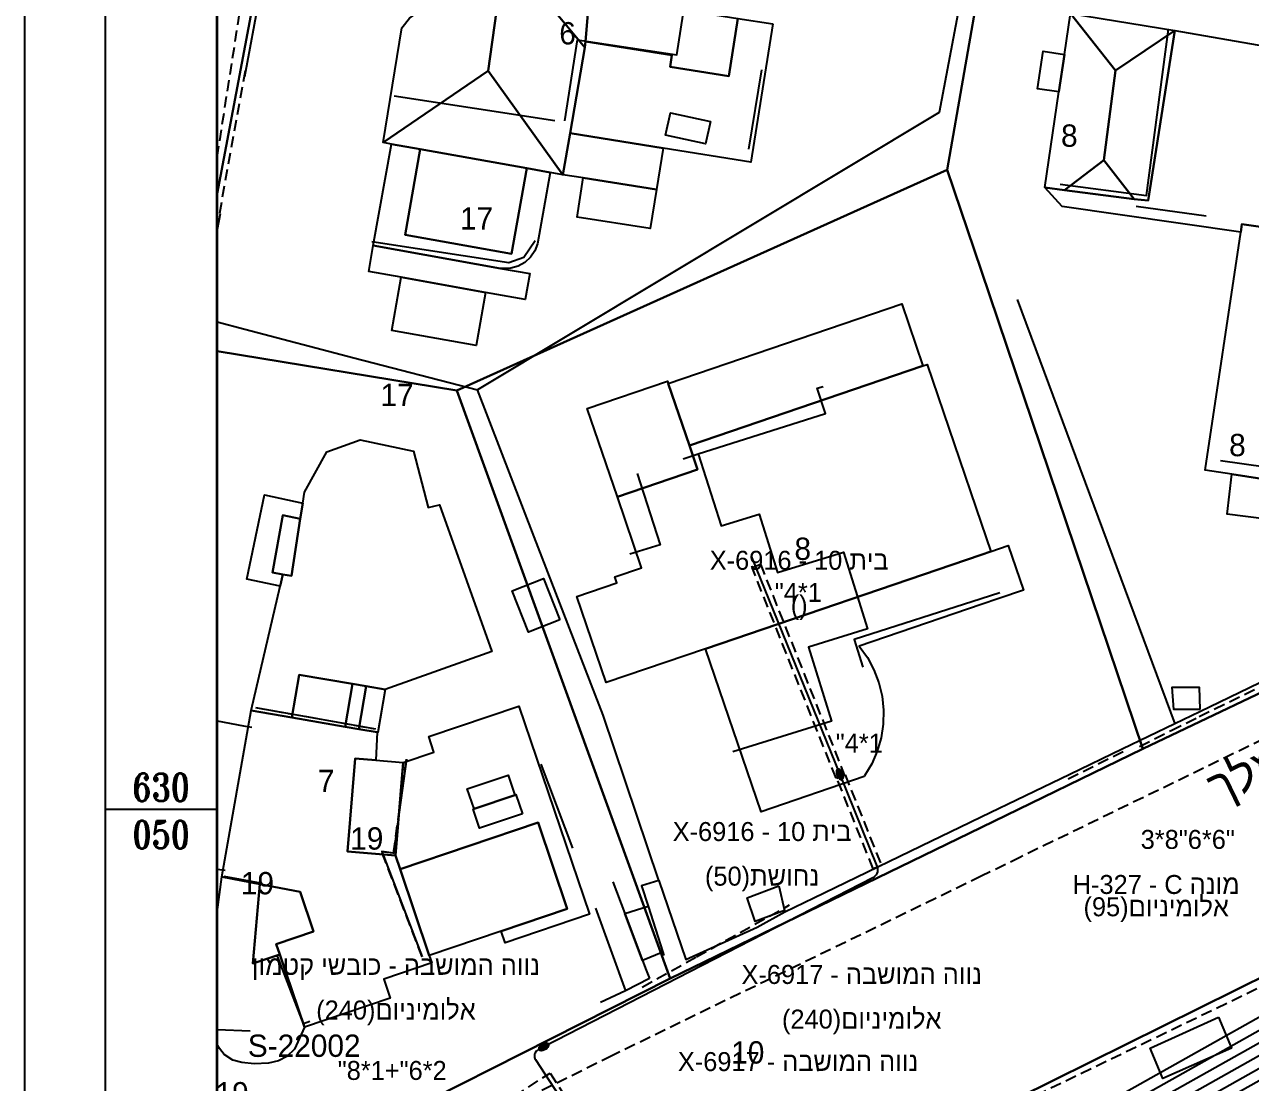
# Model space of a CAD drawing. Header units: metres. Extents: x 220080 to 220677, y 629869 to 630193.
# Drawn here: x 220288.2 to 220343.2, y 630037.8 to 630085.2 of the extents above; entities that cross this region are included whole.
import ezdxf
from ezdxf.enums import TextEntityAlignment as Align

# ---------------------------------------------------------------- set-up
doc = ezdxf.new("R2010")
doc.units = ezdxf.units.M
doc.header["$LTSCALE"] = 0.5
doc.header["$MEASUREMENT"] = 0
doc.linetypes.add('DASH15', pattern=[1.5, 1, -0.5])
for name, color, linetype in [('1201', 251, 'Continuous'), ('1202', 255, 'Continuous'), ('1204', 7, 'Continuous'), ('1601', 30, 'LANDBORDER'), ('1602', 40, 'Continuous'), ('1603', 40, 'Continuous'), ('2200', 252, 'Continuous'), ('2202', 255, 'Continuous'), ('2203', 7, 'Continuous'), ('2205', 252, 'Continuous'), ('2206', 252, 'Continuous'), ('2207', 252, 'Continuous'), ('2211', 252, 'Continuous'), ('2219', 8, 'DASH15'), ('2402', 255, 'Continuous'), ('2404', 252, 'DASH15'), ('2408', 252, 'DASH15'), ('2412', 252, 'Continuous'), ('2421', 252, 'Continuous'), ('2601', 252, 'Continuous'), ('2602', 252, 'Continuous'), ('2604', 252, 'Continuous'), ('2619', 8, 'Continuous'), ('6081', 1, 'CABLEUNDEXIST03'), ('6091', 3, 'CABLEUNDEXIST03'), ('6151', 6, 'CABLEUNDEXIST03'), ('6241H', 7, 'Continuous'), ('6701', 7, 'DASH15'), ('6730', 7, 'Continuous'), ('6815', 255, 'Continuous'), ('6910', 210, 'Continuous'), ('6911', 3, 'Continuous'), ('6912', 22, 'Continuous'), ('6916', 7, 'Continuous'), ('6972', 254, 'Continuous'), ('9100', 7, 'Continuous')]:
    doc.layers.add(name, color=color, linetype=linetype)
doc.layers.get('2206').off()
doc.styles.add('coord', font='romant', dxfattribs={"width": 0.8})
doc.styles.add('HEBTXT', font='HEBTXT')
doc.linetypes.add('CABLEUNDEXIST03', pattern='A,3.5,[222,elecad.shx,S=0.01,R=0,X=0,Y=0],1.5', length=5)
doc.linetypes.add('LANDBORDER', pattern='A,6.25,[208,elecad.shx,S=0.02,R=0,X=-0.6,Y=0],12.5,[208,elecad.shx,S=0.02,R=180,X=0.6,Y=0],6.25', length=25)

# ---------------------------------------------------------------- blocks, each defined once
blk = doc.blocks.new('6241H')
at = {"color": 0}
blk.add_lwpolyline([(-2, -1.2), (2, -1.2), (2, 1.2), (-2, 1.2)], close=True, dxfattribs=at)
at = {"color": 0, "linetype": 'ByBlock', "style": 'HEBTXT'}
blk.add_text('ח', height=0.9, dxfattribs=at).set_placement((0.23, -0.3), align=Align.RIGHT)
blk.add_attdef('PIL_NAME', (2.42, 1.83), '', height=1.7, dxfattribs=at)
at = {"color": 0, "linetype": 'ByBlock', "style": 'HEBTXT', "flags": 1}
for tag, p in [('TYPE', (2.43, -0.5)), ('MAP_TYPE', (2.42, -2.56))]:
    blk.add_attdef(tag, p, '', height=1.7, dxfattribs=at)
blk = doc.blocks.new('2206')
at = {"color": 0}
for p, q in [((0, -7.5), (0, 7.5)), ((-7.5, 0), (7.5, 0))]:
    blk.add_line(p, q, dxfattribs=at)
blk.add_circle((0, 0), 7.5, dxfattribs=at)
at = {"color": 0, "style": 'HEBTXT'}
for tag, p in [('NUM-FLOORS', (-0.93, 2.1)), ('NUM-BUSNS-CUR', (-0.9, -4.02))]:
    blk.add_attdef(tag, text='', height=2, dxfattribs=at).set_placement(p, align=Align.RIGHT)
for tag, p in [('NUM-ENTR', (0.83, 2.1)), ('NUM-APTS-CUR', (0.83, -4.02))]:
    blk.add_attdef(tag, p, '', height=2, dxfattribs=at)
blk.add_attdef('BLDG_TYPE', text='', height=2, dxfattribs=at).set_placement((0, -22.5), align=Align.CENTER)
at = {"layer": '2202', "style": 'HEBTXT'}
blk.add_attdef('BLDG_CH', text='', height=2, dxfattribs=at).set_placement((0, -25), align=Align.CENTER)
at = {"layer": '2203', "style": 'HEBTXT'}
for tag, p in [('BLDG_NUM', (0, -17.5)), ('BLDG_LETTER', (0, -20))]:
    blk.add_attdef(tag, text='', height=2, dxfattribs=at).set_placement(p, align=Align.CENTER)
at = {"layer": '9100', "style": 'HEBTXT'}
for tag, p in [('CITY_CODE', (0, -12.5)), ('STREET_CODE', (0, -15)), ('STRT_TYPE', (0, -27.5)), ('STREET_CODE_2', (0, -30)), ('BLDG_NUM_2', (0, -32.5)), ('BLDG_LETTER_2', (0, -35))]:
    blk.add_attdef(tag, text='', height=2, dxfattribs=at).set_placement(p, align=Align.CENTER)
blk = doc.blocks.new('6916')
at = {"color": 0, "style": 'HEBTXT'}
for tag, p in [('HTCH', (0.01, 3.53)), ('PIPE', (0.05, 1.33))]:
    blk.add_attdef(tag, text='', height=1.7, dxfattribs=at).set_placement(p, align=Align.MIDDLE_CENTER)
blk = doc.blocks.new('2402')
at = {"color": 0, "style": 'HEBTXT'}
blk.add_attdef('STREET_NAME', text='', height=3, dxfattribs=at).set_placement((0, 1), align=Align.CENTER)
at = {"layer": '2421', "style": 'HEBTXT'}
blk.add_attdef('STREET_CODE', text='', height=2, dxfattribs=at).set_placement((0, -3), align=Align.CENTER)
blk = doc.blocks.new('6910')
at = {"color": 0, "style": 'HEBTXT', "flags": 1}
blk.add_attdef('CODE', (-2.92, 6.4), '', height=1.7, dxfattribs=at)
at = {"color": 0, "style": 'HEBTXT'}
for tag, p in [('PATH', (0.17, 4.71)), ('HTCH', (0.17, 2.71))]:
    blk.add_attdef(tag, text='', height=1.7, dxfattribs=at).set_placement(p, align=Align.MIDDLE_CENTER)
blk = doc.blocks.new('6912')
at = {"color": 0, "style": 'HEBTXT', "flags": 1}
blk.add_attdef('CODE', (-2.92, 6.4), '', height=1.7, dxfattribs=at)
at = {"color": 0, "style": 'HEBTXT'}
for tag, p in [('PATH', (0.17, 4.71)), ('HTCH', (0.17, 2.71))]:
    blk.add_attdef(tag, text='', height=1.7, dxfattribs=at).set_placement(p, align=Align.MIDDLE_CENTER)
blk = doc.blocks.new('6972')
at = {"color": 0, "style": 'HEBTXT'}
blk.add_attdef('NAME', (0.31, 0.33), '', height=2, dxfattribs=at)
blk = doc.blocks.new('6911')
at = {"color": 0, "style": 'HEBTXT', "flags": 1}
blk.add_attdef('CODE', (-2.92, 6.4), '', height=1.7, dxfattribs=at)
at = {"color": 0, "style": 'HEBTXT'}
for tag, p in [('PATH', (0.17, 4.71)), ('HTCH', (0.17, 2.71))]:
    blk.add_attdef(tag, text='', height=1.7, dxfattribs=at).set_placement(p, align=Align.MIDDLE_CENTER)
blk = doc.blocks.new('*X24')
at = {"color": 0}
for p, q in [((-1.5, 0.06), (1.5, 0.06)), ((-1.5, 0), (1.5, 0)), ((-1.48, 0.12), (1.48, 0.12)), ((-1.45, 0.19), (1.45, 0.19)), ((-1.41, 0.25), (1.41, 0.25)), ((-1.36, 0.31), (1.36, 0.31)), ((-1.29, 0.38), (1.29, 0.38)), ((-1.21, 0.44), (1.21, 0.44)), ((-1.12, 0.5), (1.12, 0.5)), ((-0.99, 0.56), (0.99, 0.56)), ((-0.84, 0.62), (0.84, 0.62)), ((-0.61, 0.69), (0.61, 0.69)), ((-1.5, -0.06), (1.5, -0.06)), ((-1.48, -0.12), (1.48, -0.12)), ((-1.45, -0.19), (1.45, -0.19)), ((-1.41, -0.25), (1.41, -0.25)), ((-1.36, -0.31), (1.36, -0.31)), ((-1.29, -0.38), (1.29, -0.38)), ((-1.21, -0.44), (1.21, -0.44)), ((-1.12, -0.5), (1.12, -0.5)), ((-0.99, -0.56), (0.99, -0.56)), ((-0.84, -0.62), (0.84, -0.62)), ((-0.61, -0.69), (0.61, -0.69))]:
    blk.add_line(p, q, dxfattribs=at)
blk = doc.blocks.new('6730')
at = {"color": 0}
blk.add_lwpolyline([(0.51, 0.01, 0.174705), (0.48, 0.09, 0.104203), (0.36, 0.18, 0.064948), (0.21, 0.24, 0.051099), (0.01, 0.26, 0.051099), (-0.19, 0.24, 0.064948), (-0.35, 0.18, 0.104203), (-0.46, 0.09, 0.174705), (-0.49, 0.01, 0.174705), (-0.46, -0.08, 0.104203), (-0.35, -0.17, 0.064948), (-0.19, -0.22, 0.051099), (0.01, -0.24, 0.051099), (0.21, -0.22, 0.064948), (0.36, -0.17, 0.104203), (0.48, -0.08, 0.174705)], format="xyb", close=True, dxfattribs=at)
at = {"color": 0, "xscale": 0.3335, "yscale": 0.3335, "zscale": 0.3335}
blk.add_blockref('*X24', (0.01, 0.01), dxfattribs=at)
at = {"color": 0, "style": 'HEBTXT'}
for tag, p in [('MUFA_NUM', (1.8, 0.6)), ('COMMENT1', (1.8, -2.73))]:
    blk.add_attdef(tag, p, '', height=2, dxfattribs=at)
at = {"color": 0, "style": 'HEBTXT', "flags": 1}
for tag, p in [('TYPE', (1.81, -6.03)), ('MAP_TYPE', (1.81, -9.04))]:
    blk.add_attdef(tag, p, '', height=2, dxfattribs=at)
blk = doc.blocks.new('1603')
at = {"color": 0, "style": 'HEBTXT'}
blk.add_attdef('PARCEL_NUM', text='', height=2, dxfattribs=at).set_placement((0, 1), align=Align.CENTER)
at = {"color": 0, "style": 'HEBTXT', "flags": 1}
blk.add_attdef('LOT_NUM', text='', height=2, dxfattribs=at).set_placement((0, -2.5), align=Align.CENTER)

msp = doc.modelspace()

# ---------------------------------------------------------------- linework, layer by layer
at = {"layer": '1201'}
msp.add_line((220296.862, 630050), (220291.862, 630050), dxfattribs=at)
at = {"layer": '1202', "flags": 128}
for points in [[(220291.862, 629875.389), (220291.862, 630109.132), (220510.161, 630109.132), (220510.161, 629875.389)], [(220296.862, 629880.389), (220296.862, 630104.132), (220505.161, 630104.132), (220505.161, 629880.389)]]:
    msp.add_lwpolyline(points, close=True, dxfattribs=at)
at = {"layer": '1204'}
msp.add_lwpolyline([(220288.239, 629869.326), (220669.23, 629869.326), (220669.23, 630181.278), (220288.239, 630181.278)], close=True, dxfattribs=at)
at = {"layer": '1601'}
for points in [[(220301.651, 630102.957), (220300.781, 630098.36), (220296.87, 630077.6)], [(220296.87, 630077.6), (220300.781, 630098.36), (220301.651, 630102.957)]]:
    msp.add_lwpolyline(points, dxfattribs=at)
at = {"layer": '1602'}
for points in [[(220301.651, 630102.957), (220300.781, 630098.36), (220296.87, 630077.6)], [(220296.87, 630077.6), (220300.781, 630098.36), (220320.182, 630095.074), (220331.108, 630093.062)], [(220331.108, 630087.415), (220329.585, 630078.684), (220307.606, 630068.793), (220296.87, 630070.556)], [(220331.108, 630074.173), (220329.585, 630078.684), (220331.108, 630087.415)], [(220331.108, 630049.203), (220317.167, 630042.43), (220307.606, 630068.793), (220329.585, 630078.684), (220331.108, 630074.173)], [(220296.87, 630070.556), (220307.606, 630068.793), (220317.167, 630042.43), (220299.854, 630033.673), (220296.87, 630032.768)], [(220296.87, 630032.768), (220299.854, 630033.673), (220317.167, 630042.43), (220331.108, 630049.203)]]:
    msp.add_lwpolyline(points, dxfattribs=at)
at = {"layer": '1602', "linetype": 'Continuous'}
for points in [[(220331.108, 630049.203), (220338.351, 630052.722), (220354.276, 630060.309), (220391.271, 630077.976), (220415.709, 630089.959), (220435.103, 630099.206), (220438.35, 630088.39), (220424.46, 630081.68), (220421.565, 630080.294), (220406.46, 630072.427), (220404.157, 630071.235), (220380.771, 630059.889), (220356.323, 630047.993), (220355.925, 630047.12), (220352.443, 630022.154), (220348.696, 630023.321), (220351.599, 630042.351), (220352.27, 630046.744), (220331.108, 630036.257)], [(220358.727, 630088.365), (220354.276, 630060.309), (220338.351, 630052.722), (220331.108, 630074.173)], [(220331.108, 630074.173), (220338.351, 630052.722)], [(220338.351, 630052.722), (220331.108, 630049.203)], [(220331.108, 630036.257), (220352.27, 630046.744), (220351.599, 630042.351), (220331.108, 630030.847)]]:
    msp.add_lwpolyline(points, dxfattribs=at)
at = {"layer": '2200'}
for points in [[(220321.765, 630085.217), (220320.781, 630079.026), (220316.855, 630079.651), (220316.558, 630077.792), (220316.279, 630076.042), (220312.997, 630076.563), (220313.275, 630078.314), (220312.362, 630078.459), (220311.794, 630078.56), (220311.223, 630075.367), (220311.104, 630075.046), (220310.914, 630074.761), (220310.663, 630074.529), (220310.365, 630074.36), (220310.036, 630074.265), (220309.694, 630074.248), (220309.572, 630074.262), (220310.876, 630074.029), (220310.669, 630072.87), (220308.898, 630073.186), (220308.471, 630070.798), (220304.696, 630071.473), (220305.122, 630073.861), (220303.663, 630074.121), (220303.87, 630075.281), (220304.683, 630079.831), (220304.31, 630079.897), (220305.144, 630085.05), (220305.485, 630085.473)], [(220331.108, 630059.194), (220325.647, 630057.331), (220326.009, 630056.822), (220326.302, 630056.271), (220326.522, 630055.687), (220326.667, 630055.08), (220326.732, 630054.459), (220326.717, 630053.835), (220326.623, 630053.218), (220326.451, 630052.618), (220326.203, 630052.045), (220325.885, 630051.508), (220325.865, 630051.479), (220321.248, 630049.904), (220318.755, 630057.211), (220314.303, 630055.692), (220312.985, 630059.554), (220314.785, 630060.168), (220314.696, 630060.43), (220315.894, 630060.839), (220314.809, 630064.016), (220313.454, 630067.986), (220317.048, 630069.212), (220317.084, 630069.106), (220327.55, 630072.677), (220328.499, 630069.895), (220328.681, 630069.956), (220331.108, 630062.844)], [(220296.87, 630045.403), (220297.076, 630046.983), (220298.391, 630054.439), (220299.693, 630060.015), (220298.196, 630060.335), (220299, 630064.106), (220300.708, 630063.742), (220300.784, 630064.232), (220301.78, 630066.038), (220303.281, 630066.574), (220305.668, 630066.062), (220306.331, 630063.535), (220306.835, 630063.658), (220309.178, 630057.088), (220304.4, 630055.384), (220304.07, 630053.464), (220304.046, 630053.468), (220303.976, 630052.212), (220305.202, 630052.113), (220306.588, 630052.581), (220306.353, 630053.275), (220310.395, 630054.643), (220313.552, 630045.312), (220309.774, 630044.034), (220309.599, 630044.553), (220306.378, 630043.464), (220306.491, 630043.13), (220304.337, 630042.402), (220304.626, 630041.547), (220300.783, 630040.247), (220300.343, 630039.265), (220299.992, 630038.932), (220299.616, 630038.736), (220299.167, 630038.632), (220298.526, 630038.603), (220297.978, 630038.665), (220297.568, 630038.771), (220297.186, 630039.023), (220296.97, 630039.29), (220296.87, 630039.456)]]:
    msp.add_lwpolyline(points, dxfattribs=at)
at = {"layer": '2200', "linetype": 'Continuous'}
for points in [[(220345.773, 630062.778), (220342.128, 630063.249), (220342.341, 630065.031), (220341.144, 630065.218), (220342.738, 630075.887), (220334.741, 630077.028), (220333.965, 630077.882), (220334.592, 630082.171), (220333.637, 630082.31), (220333.883, 630083.994), (220334.838, 630083.854), (220335.105, 630085.689), (220339.788, 630084.923), (220347.935, 630083.511)], [(220331.108, 630062.844), (220331.542, 630061.574), (220332.319, 630061.84), (220333.002, 630059.841), (220331.901, 630059.465), (220331.108, 630059.194)]]:
    msp.add_lwpolyline(points, dxfattribs=at)
at = {"layer": '2205'}
for p, q in [((220320.694, 630079.605), (220321.276, 630083.167)), ((220312, 630080.867), (220304.802, 630081.983)), ((220298.583, 630054.579), (220303.973, 630053.615)), ((220312.81, 630048.277), (220311.392, 630052.044)), ((220298.812, 630046.705), (220297.181, 630046.997))]:
    msp.add_line(p, q, dxfattribs=at)
at = {"layer": '2205', "linetype": 'Continuous'}
msp.add_line((220341.187, 630076.602), (220338.047, 630077.028), dxfattribs=at)
at = {"layer": '2205'}
for points in [[(220309.01, 630083.119), (220304.31, 630079.897), (220305.144, 630085.05), (220305.485, 630085.473), (220309.764, 630088.482)], [(220313.355, 630084.164), (220312.685, 630080.314), (220312.362, 630078.459), (220309.01, 630083.119), (220309.764, 630088.482)], [(220313.656, 630087.833), (220313.377, 630084.432), (220313.355, 630084.164), (220309.764, 630088.482)], [(220316.413, 630088.232), (220316.321, 630087.65), (220316.078, 630086.122), (220320.21, 630085.465), (220319.798, 630082.872), (220317.165, 630083.29), (220317.249, 630083.816), (220313.377, 630084.432), (220313.656, 630087.833), (220313.796, 630088.672)], [(220316.413, 630088.232), (220316.321, 630087.65), (220316.078, 630086.122), (220320.21, 630085.465), (220319.798, 630082.872), (220317.165, 630083.29), (220317.249, 630083.816), (220313.377, 630084.432), (220313.656, 630087.833), (220313.796, 630088.672)], [(220321.765, 630085.217), (220320.781, 630079.026), (220316.854, 630079.651), (220312.685, 630080.314), (220313.355, 630084.164), (220313.377, 630084.432), (220317.249, 630083.816), (220317.165, 630083.29), (220319.798, 630082.872), (220320.21, 630085.465)], [(220321.765, 630085.217), (220320.781, 630079.026), (220316.854, 630079.651), (220312.685, 630080.314), (220313.355, 630084.164), (220313.377, 630084.432), (220317.249, 630083.816), (220317.165, 630083.29), (220319.798, 630082.872), (220320.21, 630085.465)], [(220312.362, 630078.459), (220311.794, 630078.56), (220310.753, 630078.746), (220305.976, 630079.6), (220304.683, 630079.831), (220304.31, 630079.897), (220309.01, 630083.119)], [(220318.978, 630080.841), (220318.759, 630079.837), (220316.963, 630080.228), (220317.181, 630081.232)], [(220318.978, 630080.841), (220318.759, 630079.837), (220316.963, 630080.228), (220317.181, 630081.232)], [(220316.854, 630079.651), (220316.558, 630077.792), (220313.275, 630078.313), (220312.362, 630078.459), (220312.685, 630080.314)], [(220316.854, 630079.651), (220316.558, 630077.792), (220313.275, 630078.313), (220312.362, 630078.459), (220312.685, 630080.314)], [(220305.976, 630079.6), (220305.291, 630075.767), (220310.068, 630074.914), (220310.753, 630078.746), (220311.794, 630078.56), (220311.223, 630075.367), (220311.104, 630075.046), (220310.914, 630074.761), (220310.663, 630074.529), (220310.365, 630074.36), (220310.036, 630074.265), (220309.694, 630074.248), (220309.572, 630074.262), (220303.87, 630075.28), (220304.683, 630079.831)], [(220305.976, 630079.6), (220305.291, 630075.767), (220310.068, 630074.914), (220310.753, 630078.746), (220311.794, 630078.56), (220311.223, 630075.367), (220311.104, 630075.046), (220310.914, 630074.761), (220310.663, 630074.529), (220310.365, 630074.36), (220310.036, 630074.265), (220309.694, 630074.248), (220309.572, 630074.262), (220303.87, 630075.28), (220304.683, 630079.831)], [(220310.753, 630078.746), (220310.068, 630074.914), (220305.291, 630075.767), (220305.976, 630079.6)], [(220310.753, 630078.746), (220310.068, 630074.914), (220305.291, 630075.767), (220305.976, 630079.6)], [(220316.558, 630077.792), (220316.279, 630076.041), (220312.997, 630076.563), (220313.275, 630078.313)], [(220316.558, 630077.792), (220316.279, 630076.041), (220312.997, 630076.563), (220313.275, 630078.313)], [(220309.572, 630074.262), (220310.876, 630074.029), (220310.669, 630072.869), (220308.898, 630073.186), (220305.122, 630073.86), (220303.663, 630074.121), (220303.87, 630075.28)], [(220309.572, 630074.262), (220310.876, 630074.029), (220310.669, 630072.869), (220308.898, 630073.186), (220305.122, 630073.86), (220303.663, 630074.121), (220303.87, 630075.28)], [(220308.898, 630073.186), (220308.471, 630070.798), (220304.696, 630071.473), (220305.122, 630073.86)], [(220308.898, 630073.186), (220308.471, 630070.798), (220304.696, 630071.473), (220305.122, 630073.86)], [(220328.499, 630069.895), (220318.034, 630066.323), (220317.084, 630069.106), (220327.55, 630072.677)], [(220328.499, 630069.895), (220318.034, 630066.323), (220317.084, 630069.106), (220327.55, 630072.677)], [(220317.084, 630069.106), (220318.034, 630066.323), (220318.402, 630065.242), (220314.809, 630064.016), (220313.454, 630067.985), (220317.048, 630069.212)], [(220317.084, 630069.106), (220318.034, 630066.323), (220318.402, 630065.242), (220314.809, 630064.016), (220313.454, 630067.985), (220317.048, 630069.212)], [(220304.4, 630055.384), (220303.544, 630055.531), (220302.941, 630055.635), (220300.552, 630056.045), (220300.222, 630054.125), (220298.391, 630054.439), (220299.693, 630060.015), (220299.814, 630060.534), (220300.204, 630060.477), (220300.598, 630063.029), (220300.708, 630063.742), (220300.784, 630064.232), (220301.78, 630066.038), (220303.281, 630066.574), (220305.668, 630066.062), (220306.331, 630063.535), (220306.835, 630063.658), (220309.178, 630057.088)], [(220304.4, 630055.384), (220303.544, 630055.531), (220302.941, 630055.635), (220300.552, 630056.045), (220300.222, 630054.125), (220298.391, 630054.439), (220299.693, 630060.015), (220299.814, 630060.534), (220300.204, 630060.477), (220300.598, 630063.029), (220300.708, 630063.742), (220300.784, 630064.232), (220301.78, 630066.038), (220303.281, 630066.574), (220305.668, 630066.062), (220306.331, 630063.535), (220306.835, 630063.658), (220309.178, 630057.088)], [(220299.693, 630060.015), (220298.196, 630060.335), (220299, 630064.106), (220300.708, 630063.742), (220300.598, 630063.029), (220299.81, 630063.201), (220299.356, 630060.632), (220299.814, 630060.534)], [(220299.693, 630060.015), (220298.196, 630060.335), (220299, 630064.106), (220300.708, 630063.742), (220300.598, 630063.029), (220299.81, 630063.201), (220299.356, 630060.632), (220299.814, 630060.534)], [(220299.814, 630060.534), (220299.356, 630060.632), (220299.81, 630063.201), (220300.598, 630063.029), (220300.204, 630060.477)], [(220299.814, 630060.534), (220299.356, 630060.632), (220299.81, 630063.201), (220300.598, 630063.029), (220300.204, 630060.477)], [(220302.941, 630055.635), (220302.611, 630053.714), (220300.222, 630054.125), (220300.552, 630056.045)], [(220303.544, 630055.531), (220303.214, 630053.611), (220302.611, 630053.714), (220302.941, 630055.635)], [(220304.4, 630055.384), (220304.07, 630053.463), (220304.046, 630053.468), (220303.214, 630053.611), (220303.544, 630055.531)], [(220300.222, 630054.125), (220302.611, 630053.714), (220303.214, 630053.611), (220304.046, 630053.468), (220303.976, 630052.212), (220303.056, 630052.287), (220302.718, 630048.116), (220304.863, 630047.942), (220305.068, 630047.336), (220306.378, 630043.464), (220306.491, 630043.13), (220304.337, 630042.402), (220304.626, 630041.547), (220300.783, 630040.247), (220299.678, 630043.512), (220299.523, 630043.972), (220301.192, 630044.537), (220300.593, 630046.309), (220298.781, 630046.656), (220297.076, 630046.983), (220298.391, 630054.439)], [(220300.222, 630054.125), (220302.611, 630053.714), (220303.214, 630053.611), (220304.046, 630053.468), (220303.976, 630052.212), (220303.056, 630052.287), (220302.718, 630048.116), (220304.863, 630047.942), (220305.068, 630047.336), (220306.378, 630043.464), (220306.491, 630043.13), (220304.337, 630042.402), (220304.626, 630041.547), (220300.783, 630040.247), (220299.678, 630043.512), (220299.523, 630043.972), (220301.192, 630044.537), (220300.593, 630046.309), (220298.781, 630046.656), (220297.076, 630046.983), (220298.391, 630054.439)], [(220310.395, 630054.643), (220313.552, 630045.312), (220309.774, 630044.034), (220309.599, 630044.553), (220312.559, 630045.554), (220311.249, 630049.426), (220305.068, 630047.336), (220304.863, 630047.942), (220305.202, 630052.113), (220306.587, 630052.581), (220306.353, 630053.275)], [(220310.395, 630054.643), (220313.552, 630045.312), (220309.774, 630044.034), (220309.599, 630044.553), (220312.559, 630045.554), (220311.249, 630049.426), (220305.068, 630047.336), (220304.863, 630047.942), (220305.202, 630052.113), (220306.587, 630052.581), (220306.353, 630053.275)], [(220303.976, 630052.212), (220305.202, 630052.113), (220304.863, 630047.942), (220302.718, 630048.116), (220303.056, 630052.287)], [(220303.976, 630052.212), (220305.202, 630052.113), (220304.863, 630047.942), (220302.718, 630048.116), (220303.056, 630052.287)], [(220310.211, 630050.654), (220308.382, 630050.035), (220308.079, 630050.928), (220309.908, 630051.547)], [(220310.547, 630049.817), (220308.633, 630049.17), (220308.345, 630050.023), (220308.382, 630050.035), (220310.211, 630050.654), (220310.258, 630050.67)], [(220309.599, 630044.553), (220306.378, 630043.464), (220305.068, 630047.336), (220311.249, 630049.426), (220312.559, 630045.554)], [(220299.678, 630043.512), (220298.47, 630043.104), (220298.781, 630046.656), (220300.593, 630046.309), (220301.192, 630044.537), (220299.523, 630043.972)], [(220299.678, 630043.512), (220298.47, 630043.104), (220298.781, 630046.656), (220300.593, 630046.309), (220301.192, 630044.537), (220299.523, 630043.972)]]:
    msp.add_lwpolyline(points, close=True, dxfattribs=at)
for points in [[(220312.448, 630080.873), (220313.014, 630084.506), (220317.47, 630083.832), (220317.833, 630086.139)], [(220311.127, 630075.499), (220310.61, 630074.749), (220309.935, 630074.514), (220303.804, 630075.456)], [(220331.108, 630061.426), (220318.755, 630057.211), (220314.303, 630055.691), (220312.985, 630059.554), (220314.785, 630060.168), (220314.696, 630060.43), (220315.893, 630060.838), (220314.809, 630064.016), (220318.402, 630065.242), (220318.034, 630066.323), (220328.499, 630069.895), (220328.681, 630069.956), (220331.108, 630062.843)], [(220331.108, 630061.426), (220318.755, 630057.211), (220314.303, 630055.691), (220312.985, 630059.554), (220314.785, 630060.168), (220314.696, 630060.43), (220315.893, 630060.838), (220314.809, 630064.016), (220318.402, 630065.242), (220318.034, 630066.323), (220328.499, 630069.895), (220328.681, 630069.956), (220331.108, 630062.843)], [(220318.429, 630065.941), (220324.127, 630067.759), (220323.766, 630068.889), (220324.025, 630068.972)], [(220317.748, 630065.723), (220318.429, 630065.941), (220319.463, 630062.721), (220321.164, 630063.249), (220321.978, 630060.627), (220324.942, 630061.547), (220326.009, 630058.108), (220323.365, 630057.287), (220324.396, 630053.965), (220319.974, 630052.592)], [(220315.692, 630065.066), (220316.719, 630061.867), (220315.359, 630061.446)], [(220331.108, 630059.194), (220325.647, 630057.331), (220326.009, 630056.822), (220326.302, 630056.271), (220326.522, 630055.687), (220326.666, 630055.08), (220326.732, 630054.459), (220326.717, 630053.835), (220326.623, 630053.218), (220326.451, 630052.618), (220326.203, 630052.045), (220325.885, 630051.508), (220325.865, 630051.479), (220321.248, 630049.904), (220318.755, 630057.211), (220331.108, 630061.426)], [(220331.108, 630059.194), (220325.647, 630057.331), (220326.009, 630056.822), (220326.302, 630056.271), (220326.522, 630055.687), (220326.666, 630055.08), (220326.732, 630054.459), (220326.717, 630053.835), (220326.623, 630053.218), (220326.451, 630052.618), (220326.203, 630052.045), (220325.885, 630051.508), (220325.865, 630051.479), (220321.248, 630049.904), (220318.755, 630057.211), (220331.108, 630061.426)], [(220331.108, 630059.448), (220325.417, 630057.625), (220325.811, 630056.39)], [(220305.355, 630052.268), (220304.775, 630048.054), (220304.245, 630048.127), (220306.06, 630043.398)], [(220296.87, 630045.403), (220297.076, 630046.983), (220298.781, 630046.656), (220298.47, 630043.104), (220299.678, 630043.512), (220300.783, 630040.247), (220300.343, 630039.265), (220299.992, 630038.932), (220299.616, 630038.736), (220299.167, 630038.632), (220298.526, 630038.603), (220297.978, 630038.665), (220297.568, 630038.771), (220297.186, 630039.023), (220296.97, 630039.29), (220296.87, 630039.456)], [(220296.87, 630045.403), (220297.076, 630046.983), (220298.781, 630046.656), (220298.47, 630043.104), (220299.678, 630043.512), (220300.783, 630040.247), (220300.343, 630039.265), (220299.992, 630038.932), (220299.616, 630038.736), (220299.167, 630038.632), (220298.526, 630038.603), (220297.978, 630038.665), (220297.568, 630038.771), (220297.186, 630039.023), (220296.97, 630039.29), (220296.87, 630039.456)], [(220301.024, 630040.507), (220300.739, 630040.394), (220299.571, 630043.433)]]:
    msp.add_lwpolyline(points, dxfattribs=at)
at = {"layer": '2205', "linetype": 'Continuous'}
for points in [[(220337.13, 630083.125), (220336.6, 630079.112), (220334.838, 630077.761), (220333.965, 630077.882), (220334.591, 630082.171), (220334.837, 630083.854), (220335.105, 630085.689)], [(220339.788, 630084.923), (220337.13, 630083.125), (220335.105, 630085.689)], [(220333.965, 630077.882), (220334.838, 630077.761), (220337.967, 630077.359), (220338.59, 630077.305), (220339.788, 630084.923), (220347.935, 630083.511), (220347.659, 630081.753), (220347.434, 630081.783), (220346.485, 630075.724), (220342.79, 630076.239), (220342.738, 630075.887), (220334.741, 630077.028)], [(220339.788, 630084.923), (220338.59, 630077.305), (220337.967, 630077.359), (220336.6, 630079.112), (220337.13, 630083.125)], [(220334.837, 630083.854), (220334.591, 630082.171), (220333.637, 630082.31), (220333.883, 630083.994)], [(220334.838, 630077.761), (220336.6, 630079.112), (220337.967, 630077.359)], [(220346.485, 630075.724), (220347.064, 630075.644), (220346.978, 630075.1), (220346.906, 630074.638), (220346.678, 630073.191), (220346.599, 630072.692), (220345.419, 630072.842), (220344.157, 630064.748), (220342.341, 630065.031), (220341.144, 630065.218), (220342.738, 630075.887), (220342.79, 630076.239)], [(220344.157, 630064.748), (220346.046, 630064.504), (220345.773, 630062.778), (220342.128, 630063.249), (220342.341, 630065.031)]]:
    msp.add_lwpolyline(points, close=True, dxfattribs=at)
for points in [[(220334.651, 630078.037), (220338.523, 630077.526), (220339.508, 630084.983)], [(220341.835, 630065.649), (220346.828, 630064.941), (220347.264, 630067.991), (220350.918, 630067.465)], [(220331.108, 630062.843), (220331.541, 630061.574)], [(220331.108, 630062.843), (220331.541, 630061.574)], [(220331.108, 630061.426), (220331.541, 630061.574), (220332.319, 630061.84), (220333.002, 630059.84), (220331.901, 630059.465), (220331.108, 630059.194)], [(220331.108, 630061.426), (220331.541, 630061.574), (220332.319, 630061.84), (220333.002, 630059.84), (220331.901, 630059.465), (220331.108, 630059.194)], [(220331.541, 630061.574), (220331.108, 630061.426)], [(220331.541, 630061.574), (220331.108, 630061.426)], [(220331.946, 630059.716), (220331.108, 630059.448)]]:
    msp.add_lwpolyline(points, dxfattribs=at)
at = {"layer": '2207'}
msp.add_lwpolyline([(220312.229, 630058.504), (220310.824, 630057.948), (220310.088, 630059.809), (220311.493, 630060.364)], close=True, dxfattribs=at)
at = {"layer": '2211', "linetype": 'Continuous'}
msp.add_lwpolyline([(220341.737, 630040.703), (220342.327, 630039.302), (220339.252, 630037.945), (220338.684, 630039.302)], close=True, dxfattribs=at)
at = {"layer": '2219'}
msp.add_line((220298.583, 630054.579), (220303.973, 630053.615), dxfattribs=at)
msp.add_lwpolyline([(220306.06, 630043.398), (220304.245, 630048.127), (220304.775, 630048.054), (220305.355, 630052.268)], dxfattribs=at)
at = {"layer": '2404'}
for points in [[(220296.87, 630079.243), (220298.266, 630088.158), (220301.016, 630101.849), (220301.2, 630102.957)], [(220331.108, 630047.013), (220314.555, 630038.963), (220301.937, 630032.691), (220298.51, 630031.304), (220297.938, 630031.167), (220297.458, 630031.113), (220296.87, 630031.058)]]:
    msp.add_lwpolyline(points, dxfattribs=at)
at = {"layer": '2404', "linetype": 'DASH15'}
for points in [[(220331.108, 630035.997), (220333.553, 630037.196), (220344.424, 630042.439), (220345.037, 630042.876), (220350.047, 630046.886), (220350.715, 630047.341), (220359.706, 630052.08), (220370.645, 630057.673), (220381.234, 630062.841), (220394.271, 630069.135), (220401.914, 630072.805), (220407.485, 630075.479), (220407.881, 630075.524), (220408.355, 630075.454), (220408.639, 630075.269), (220408.784, 630074.896), (220408.56, 630072.756)], [(220384.731, 630072.929), (220376.214, 630068.712), (220351.865, 630057.104), (220332.867, 630047.868), (220331.108, 630047.013)]]:
    msp.add_lwpolyline(points, dxfattribs=at)
at = {"layer": '2408', "linetype": 'DASH15'}
msp.add_line((220335.011, 630051.378), (220337.594, 630052.665), dxfattribs=at)
at = {"layer": '2408'}
for points in [[(220298.124, 630083.117), (220296.87, 630076.164)], [(220315.922, 630042.046), (220318.347, 630043.397), (220322.522, 630045.726)]]:
    msp.add_lwpolyline(points, dxfattribs=at)
at = {"layer": '2408', "linetype": 'DASH15'}
msp.add_lwpolyline([(220338.207, 630052.823), (220339.617, 630053.548), (220340.883, 630054.172), (220352.395, 630059.846)], dxfattribs=at)
at = {"layer": '2412', "linetype": 'Continuous'}
msp.add_lwpolyline([(220340.906, 630054.485), (220339.742, 630054.485), (220339.664, 630055.495), (220340.883, 630055.495)], close=True, dxfattribs=at)
at = {"layer": '2412'}
for points in [[(220322.043, 630046.579), (220322.291, 630045.484), (220320.984, 630044.986), (220320.627, 630046.04)], [(220316.845, 630043.609), (220315.935, 630043.242), (220315.141, 630045.344), (220316.18, 630045.667)]]:
    msp.add_lwpolyline(points, close=True, dxfattribs=at)
at = {"layer": '2601', "linetype": 'Continuous'}
for p, q in [((220339.783, 630053.861), (220340.908, 630054.405)), ((220335.085, 630051.591), (220337.426, 630052.722))]:
    msp.add_line(p, q, dxfattribs=at)
at = {"layer": '2601'}
for p, q in [((220328.889, 630048.597), (220330.15, 630049.206)), ((220321.073, 630044.726), (220322.307, 630045.415)), ((220316.24, 630042.435), (220315.174, 630041.881))]:
    msp.add_line(p, q, dxfattribs=at)
msp.add_lwpolyline([(220331.108, 630091.217), (220329.23, 630081.249), (220308.532, 630068.809)], dxfattribs=at)
at = {"layer": '2602'}
for p, q in [((220299.24, 630088.989), (220298.095, 630082.854)), ((220330.15, 630049.206), (220331.108, 630049.669)), ((220296.87, 630047.335), (220297.229, 630047.284))]:
    msp.add_line(p, q, dxfattribs=at)
at = {"layer": '2602', "linetype": 'Continuous'}
for p, q in [((220332.719, 630072.868), (220339.792, 630053.842)), ((220340.908, 630054.405), (220347.877, 630057.772)), ((220337.426, 630052.722), (220339.783, 630053.861)), ((220331.108, 630049.669), (220335.085, 630051.591))]:
    msp.add_line(p, q, dxfattribs=at)
at = {"layer": '2602'}
for points in [[(220297.003, 630076.706), (220296.87, 630075.997)], [(220296.87, 630071.861), (220298.119, 630071.534), (220302.995, 630070.258), (220308.532, 630068.809)], [(220316.665, 630046.825), (220314.167, 630054.23), (220311.075, 630062.23), (220308.532, 630068.809)], [(220296.87, 630053.972), (220298.055, 630053.762), (220298.419, 630053.697)], [(220322.307, 630045.415), (220323.603, 630046.042), (220328.889, 630048.597)], [(220314.607, 630046.758), (220315.141, 630045.344), (220315.935, 630043.242), (220316.103, 630042.798), (220316.24, 630042.435)], [(220316.665, 630046.825), (220315.883, 630046.586), (220316.18, 630045.667), (220316.845, 630043.609), (220316.895, 630043.454)], [(220316.665, 630046.825), (220317.879, 630043.286), (220321.073, 630044.726)], [(220313.821, 630045.589), (220315.174, 630041.881), (220314.057, 630041.354)]]:
    msp.add_lwpolyline(points, dxfattribs=at)
at = {"layer": '2604', "linetype": 'Continuous'}
msp.add_line((220332.719, 630072.868), (220339.792, 630053.842), dxfattribs=at)
at = {"layer": '2604'}
msp.add_lwpolyline([(220296.87, 630053.972), (220298.055, 630053.762), (220298.419, 630053.697)], dxfattribs=at)
at = {"layer": '2619', "linetype": 'Continuous'}
for p, q in [((220339.783, 630053.861), (220340.908, 630054.405)), ((220335.085, 630051.591), (220337.426, 630052.722))]:
    msp.add_line(p, q, dxfattribs=at)
at = {"layer": '2619'}
for p, q in [((220328.889, 630048.597), (220330.15, 630049.206)), ((220321.073, 630044.726), (220322.307, 630045.415)), ((220316.24, 630042.435), (220315.174, 630041.881))]:
    msp.add_line(p, q, dxfattribs=at)
msp.add_lwpolyline([(220331.108, 630091.217), (220329.23, 630081.249), (220308.532, 630068.809)], dxfattribs=at)
at = {"layer": '6081', "linetype": 'CABLEUNDEXIST03'}
for points in [[(220351.087, 630036.085), (220351.086, 630036.015), (220352.446, 630036.015), (220352.446, 630037.042), (220350.494, 630037.375), (220350.331, 630037.93), (220349.112, 630040.235), (220347.253, 630042.1), (220347.156, 630042.182), (220347.047, 630042.248), (220346.929, 630042.295), (220346.805, 630042.323), (220346.679, 630042.33), (220346.552, 630042.317), (220346.43, 630042.283), (220346.315, 630042.23), (220331.108, 630033.681)], [(220331.108, 630033.107), (220346.279, 630041.636), (220346.383, 630041.684), (220346.494, 630041.714), (220346.608, 630041.727), (220346.722, 630041.72), (220346.834, 630041.695), (220346.941, 630041.653), (220347.039, 630041.593), (220347.126, 630041.519), (220348.705, 630039.935), (220349.845, 630037.78), (220350.055, 630037.371), (220349.588, 630037.317), (220349.588, 630036.021), (220350.472, 630036.021), (220350.467, 630036.085)]]:
    msp.add_lwpolyline(points, dxfattribs=at)
at = {"layer": '6091', "linetype": 'CABLEUNDEXIST03'}
for points in [[(220352.627, 630035.44), (220352.557, 630034.66), (220349.369, 630034.66), (220349.495, 630037.375), (220349.491, 630037.38), (220348.298, 630039.635), (220347.018, 630040.919), (220346.936, 630040.989), (220346.844, 630041.045), (220346.743, 630041.085), (220346.638, 630041.108), (220346.53, 630041.114), (220346.422, 630041.103), (220346.318, 630041.074), (220346.219, 630041.029), (220331.108, 630032.534)], [(220352.627, 630035.44), (220352.627, 630034.604), (220349.307, 630034.604), (220349.082, 630037.119), (220349.048, 630037.148), (220347.891, 630039.335), (220346.906, 630040.323), (220346.83, 630040.388), (220346.744, 630040.44), (220346.651, 630040.477), (220346.553, 630040.499), (220346.453, 630040.505), (220346.354, 630040.494), (220346.257, 630040.467), (220346.166, 630040.425), (220331.108, 630031.96)], [(220331.108, 630031.387), (220331.992, 630031.884), (220337.16, 630034.789), (220346.156, 630039.86), (220346.228, 630039.893), (220346.305, 630039.914), (220346.384, 630039.923), (220346.463, 630039.918), (220346.54, 630039.901), (220346.614, 630039.872), (220346.682, 630039.83), (220346.742, 630039.779), (220347.484, 630039.035), (220348.593, 630036.939), (220349.082, 630036.632), (220349.216, 630034.521), (220352.752, 630034.521), (220352.817, 630035.44)]]:
    msp.add_lwpolyline(points, dxfattribs=at)
at = {"layer": '6151'}
msp.add_line((220320.802, 630061.357), (220324.768, 630051.58), dxfattribs=at)
for points in [[(220324.768, 630051.58), (220326.436, 630047.468), (220326.458, 630047.404), (220326.469, 630047.338), (220326.469, 630047.27), (220326.458, 630047.204), (220326.436, 630047.14), (220326.403, 630047.081), (220326.361, 630047.029), (220326.311, 630046.984), (220326.253, 630046.948), (220311.507, 630039.362)], [(220298.351, 630040.075), (220296.87, 630040.128)], [(220311.507, 630039.362), (220311.253, 630039.231), (220311.21, 630039.204), (220311.172, 630039.171), (220311.14, 630039.131), (220311.116, 630039.087), (220311.098, 630039.039), (220311.09, 630038.989), (220311.089, 630038.938), (220311.097, 630038.888), (220311.113, 630038.84), (220311.138, 630038.796), (220318.308, 630027.781), (220318.489, 630026.69), (220318.233, 630026.69), (220318.232, 630026.363), (220318.359, 630026.363), (220318.359, 630026.397)]]:
    msp.add_lwpolyline(points, dxfattribs=at)
at = {"layer": '6701'}
for points in [[(220320.842, 630060.851), (220321.214, 630060.999), (220324.975, 630051.564), (220324.604, 630051.416)], [(220324.636, 630051.413), (220325.007, 630051.563), (220326.642, 630047.496), (220326.271, 630047.346)], [(220310.197, 630037.157), (220311.79, 630038.192), (220317.668, 630029.15), (220316.075, 630028.114)]]:
    msp.add_lwpolyline(points, close=True, dxfattribs=at)
at = {"layer": '6815'}
msp.add_lwpolyline([(220296.87, 629880.432), (220505.135, 629880.432), (220505.135, 630104.106), (220296.87, 630104.106)], close=True, dxfattribs=at)

# ---------------------------------------------------------------- block references
at = {"layer": '1603', "xscale": 0.5, "yscale": 0.5, "zscale": 0.5}
for p, values in [((220312.574, 630083.8), {'PARCEL_NUM': '6'}), ((220323.112, 630060.693), {'PARCEL_NUM': '8'}), ((220301.761, 630050.286), {'PARCEL_NUM': '7'})]:
    msp.add_blockref('1603', p, dxfattribs=at).add_auto_attribs(values)
at = {"layer": '2206'}
ref = msp.add_blockref('2206', (220308.496, 630093.501), dxfattribs=dict(at, xscale=0.5, yscale=0.5, zscale=0.5))
ref.add_attrib('BLDG_NUM', '17', dxfattribs={"layer": '2203', "height": 1, "style": 'HEBTXT'}).set_placement((220308.496, 630076.001), align=Align.CENTER)
ref = msp.add_blockref('2206', (220304.933, 630085.589), dxfattribs=dict(at, xscale=0.5, yscale=0.5, zscale=0.5))
ref.add_attrib('BLDG_NUM', '17', dxfattribs={"layer": '2203', "height": 1, "style": 'HEBTXT'}).set_placement((220304.933, 630068.089), align=Align.CENTER)
at = {"layer": '2206', "linetype": 'Continuous'}
ref = msp.add_blockref('2206', (220334.725, 630079.712), dxfattribs=dict(at, xscale=0.01, yscale=0.01, zscale=0.5))
ref.add_attrib('BLDG_NUM', '8', dxfattribs={"layer": '2203', "height": 1, "style": 'HEBTXT'}).set_placement((220335.059, 630079.712), align=Align.CENTER)
at = {"layer": '2206'}
ref = msp.add_blockref('2206', (220303.576, 630065.706), dxfattribs=dict(at, xscale=0.5, yscale=0.5, zscale=0.5))
ref.add_attrib('BLDG_NUM', '19', dxfattribs={"layer": '2203', "height": 1, "style": 'HEBTXT'}).set_placement((220303.576, 630048.206), align=Align.CENTER)
ref = msp.add_blockref('2206', (220298.677, 630063.702), dxfattribs=dict(at, xscale=0.5, yscale=0.5, zscale=0.5))
ref.add_attrib('BLDG_NUM', '19', dxfattribs={"layer": '2203', "height": 1, "style": 'HEBTXT'}).set_placement((220298.677, 630046.202), align=Align.CENTER)
at = {"layer": '2206', "linetype": 'Continuous'}
ref = msp.add_blockref('2206', (220342.258, 630065.841), dxfattribs=dict(at, xscale=0.01, yscale=0.01, zscale=0.5))
ref.add_attrib('BLDG_NUM', '8', dxfattribs={"layer": '2203', "height": 1, "style": 'HEBTXT'}).set_placement((220342.591, 630065.841), align=Align.CENTER)
at = {"layer": '2206'}
ref = msp.add_blockref('2206', (220320.65, 630056.116), dxfattribs=dict(at, xscale=0.5, yscale=0.5, zscale=0.5))
ref.add_attrib('BLDG_NUM', '10', dxfattribs={"layer": '2203', "height": 1, "style": 'HEBTXT'}).set_placement((220320.65, 630038.616), align=Align.CENTER)
ref = msp.add_blockref('2206', (220297.541, 630054.285), dxfattribs=dict(at, xscale=0.5, yscale=0.5, zscale=0.5))
ref.add_attrib('BLDG_NUM', '19', dxfattribs={"layer": '2203', "height": 1, "style": 'HEBTXT'}).set_placement((220297.541, 630036.785), align=Align.CENTER)
ref = msp.add_blockref('2206', (220300.259, 630053.554), dxfattribs=dict(at, xscale=0.5, yscale=0.5, zscale=0.5))
ref.add_attrib('BLDG_NUM', '19', dxfattribs={"layer": '2203', "height": 1, "style": 'HEBTXT'}).set_placement((220300.259, 630036.054), align=Align.CENTER)
ref = msp.add_blockref('2206', (220321.07, 630052.059), dxfattribs=dict(at, xscale=0.5, yscale=0.5, zscale=0.5))
ref.add_attrib('BLDG_NUM', '10', dxfattribs={"layer": '2203', "height": 1, "style": 'HEBTXT'}).set_placement((220321.07, 630034.559), align=Align.CENTER)
ref = msp.add_blockref('2206', (220309.342, 630048.513), dxfattribs=dict(at, xscale=0.5, yscale=0.5, zscale=0.5))
ref.add_attrib('BLDG_NUM', '12', dxfattribs={"layer": '2203', "height": 1, "style": 'HEBTXT'}).set_placement((220309.342, 630031.013), align=Align.CENTER)
ref = msp.add_blockref('2206', (220306.231, 630045.33), dxfattribs=dict(at, xscale=0.5, yscale=0.5, zscale=0.5))
ref.add_attrib('BLDG_NUM', '12', dxfattribs={"layer": '2203', "height": 1, "style": 'HEBTXT'}).set_placement((220306.231, 630027.83), align=Align.CENTER)
ref = msp.add_blockref('2206', (220297.541, 630041.785), dxfattribs=dict(at, xscale=0.5, yscale=0.5, zscale=0.5))
ref.add_attrib('BLDG_NUM', '18', dxfattribs={"layer": '2203', "height": 1, "style": 'HEBTXT'}).set_placement((220297.541, 630024.285), align=Align.CENTER)
at = {"layer": '2402', "linetype": 'Continuous'}
ref = msp.add_blockref('2402', (220349.273, 630051.234), dxfattribs=dict(at, xscale=0.4999999999999999, yscale=0.4999999999999999, zscale=0.4999999999999999, rotation=25.8751))
ref.add_attrib('STREET_NAME', 'ךלמה והיקזח', dxfattribs={"layer": '0', "color": 0, "height": 1.5, "rotation": 25.8751, "style": 'HEBTXT'}).set_placement((220346.598, 630052.536), align=Align.CENTER)
ref.add_attrib('STREET_CODE', '1601', dxfattribs={"layer": '2421', "height": 1, "rotation": 25.8751, "style": 'HEBTXT'}).set_placement((220347.471, 630050.736), align=Align.CENTER)
at = {"layer": '6241H', "linetype": 'Continuous', "xscale": 0.5, "yscale": 0.5, "zscale": 0.5, "rotation": 30.30476905999065}
msp.add_blockref('6241H', (220342.315, 630034.476), dxfattribs=at).add_auto_attribs({'PIL_NAME': 'H-326'})
at = {"layer": '6730', "xscale": 0.5, "yscale": 0.5, "zscale": 0.5}
for p, rotation in [((220324.768, 630051.58), 292.0779231099099), ((220311.507, 630039.362), 27.2223534899916)]:
    msp.add_blockref('6730', p, dxfattribs=dict(at, rotation=rotation))
at = {"layer": '6910'}
ref = msp.add_blockref('6910', (220322.785, 630056.468), dxfattribs=dict(at, xscale=0.5, yscale=0.5, zscale=0.5))
ref.add_attrib('PATH', 'X-6916 - 10 תיב', dxfattribs={"layer": '0', "color": 0, "height": 0.85, "style": 'HEBTXT'}).set_placement((220322.953, 630061.176), align=Align.MIDDLE_CENTER)
ref.add_attrib('HTCH', '()', dxfattribs={"layer": '0', "color": 0, "height": 0.85, "style": 'HEBTXT'}).set_placement((220322.953, 630059.176), align=Align.MIDDLE_CENTER)
ref = msp.add_blockref('6910', (220321.123, 630044.309), dxfattribs=dict(at, xscale=0.5, yscale=0.5, zscale=0.5))
ref.add_attrib('PATH', 'X-6916 - 10 תיב', dxfattribs={"layer": '0', "color": 0, "height": 0.85, "style": 'HEBTXT'}).set_placement((220321.292, 630049.017), align=Align.MIDDLE_CENTER)
ref.add_attrib('HTCH', '(50)תשוחנ', dxfattribs={"layer": '0', "color": 0, "height": 0.85, "style": 'HEBTXT'}).set_placement((220321.292, 630047.017), align=Align.MIDDLE_CENTER)
at = {"layer": '6910', "linetype": 'Continuous'}
ref = msp.add_blockref('6910', (220338.866, 630028.82), dxfattribs=dict(at, xscale=0.5, yscale=0.5, zscale=0.5))
ref.add_attrib('PATH', 'H-327 - C הנומ', dxfattribs={"layer": '0', "color": 0, "height": 0.85, "style": 'HEBTXT'}).set_placement((220338.95, 630046.644), align=Align.MIDDLE_CENTER)
ref.add_attrib('HTCH', '(95)םוינימולא', dxfattribs={"layer": '0', "color": 0, "height": 0.85, "style": 'HEBTXT'}).set_placement((220338.95, 630045.644), align=Align.MIDDLE_CENTER)
at = {"layer": '6911'}
ref = msp.add_blockref('6911', (220325.586, 630037.902), dxfattribs=dict(at, xscale=0.5, yscale=0.5, zscale=0.5))
ref.add_attrib('PATH', 'X-6917 - הבשומה הוונ', dxfattribs={"layer": '0', "color": 0, "height": 0.85, "style": 'HEBTXT'}).set_placement((220325.754, 630042.61), align=Align.MIDDLE_CENTER)
ref.add_attrib('HTCH', '(240)םוינימולא', dxfattribs={"layer": '0', "color": 0, "height": 0.85, "style": 'HEBTXT'}).set_placement((220325.754, 630040.61), align=Align.MIDDLE_CENTER)
ref = msp.add_blockref('6911', (220322.733, 630033.997), dxfattribs=dict(at, xscale=0.5, yscale=0.5, zscale=0.5))
ref.add_attrib('PATH', 'X-6917 - הבשומה הוונ', dxfattribs={"layer": '0', "color": 0, "height": 0.85, "style": 'HEBTXT'}).set_placement((220322.902, 630038.705), align=Align.MIDDLE_CENTER)
ref.add_attrib('HTCH', '(240)םוינימולא', dxfattribs={"layer": '0', "color": 0, "height": 0.85, "style": 'HEBTXT'}).set_placement((220322.902, 630036.705), align=Align.MIDDLE_CENTER)
at = {"layer": '6912'}
ref = msp.add_blockref('6912', (220304.715, 630038.308), dxfattribs=dict(at, xscale=0.5, yscale=0.5, zscale=0.5))
ref.add_attrib('PATH', 'ןומטק ישבוכ - הבשומה הוונ', dxfattribs={"layer": '0', "color": 0, "height": 0.85, "style": 'HEBTXT'}).set_placement((220304.883, 630043.016), align=Align.MIDDLE_CENTER)
ref.add_attrib('HTCH', '(240)םוינימולא', dxfattribs={"layer": '0', "color": 0, "height": 0.85, "style": 'HEBTXT'}).set_placement((220304.883, 630041.016), align=Align.MIDDLE_CENTER)
at = {"layer": '6916'}
ref = msp.add_blockref('6916', (220322.908, 630056.209), dxfattribs=dict(at, xscale=0.5, yscale=0.5, zscale=0.5))
ref.add_attrib('HTCH', '"4*1', dxfattribs={"layer": '0', "color": 0, "height": 0.85, "style": 'HEBTXT'}).set_placement((220322.914, 630059.736), align=Align.MIDDLE_CENTER)
ref = msp.add_blockref('6916', (220325.639, 630049.455), dxfattribs=dict(at, xscale=0.5, yscale=0.5, zscale=0.5))
ref.add_attrib('HTCH', '"4*1', dxfattribs={"layer": '0', "color": 0, "height": 0.85, "style": 'HEBTXT'}).set_placement((220325.645, 630052.981), align=Align.MIDDLE_CENTER)
at = {"layer": '6916', "linetype": 'Continuous'}
ref = msp.add_blockref('6916', (220349.739, 630037.525), dxfattribs=dict(at, xscale=0.5, yscale=0.5, zscale=0.5))
ref.add_attrib('HTCH', '3*8"6*6"', dxfattribs={"layer": '0', "color": 0, "height": 0.85, "style": 'HEBTXT'}).set_placement((220340.366, 630048.664), align=Align.MIDDLE_CENTER)
at = {"layer": '6916'}
ref = msp.add_blockref('6916', (220304.708, 630034.782), dxfattribs=dict(at, xscale=0.5, yscale=0.5, zscale=0.5))
ref.add_attrib('HTCH', '"8*1+"6*2', dxfattribs={"layer": '0', "color": 0, "height": 0.85, "style": 'HEBTXT'}).set_placement((220304.715, 630038.308), align=Align.MIDDLE_CENTER)
at = {"layer": '6972'}
ref = msp.add_blockref('6972', (220298.351, 630040.075), dxfattribs=dict(at, xscale=0.5, yscale=0.5, zscale=0.5))
ref.add_attrib('NAME', 'S-22002', (220298.244, 630038.916), dxfattribs={"layer": '0', "color": 0, "height": 1, "style": 'HEBTXT'})

# ---------------------------------------------------------------- texts
at = {"layer": '1201', "style": 'coord', "width": 0.8}
msp.add_text('630', height=1.25, dxfattribs=at).set_placement((220294.362, 630050), align=Align.BOTTOM_CENTER)
msp.add_text('050', height=1.25, dxfattribs=at).set_placement((220294.362, 630049.5), align=Align.TOP_CENTER)

doc.saveas('drawing.dxf')
